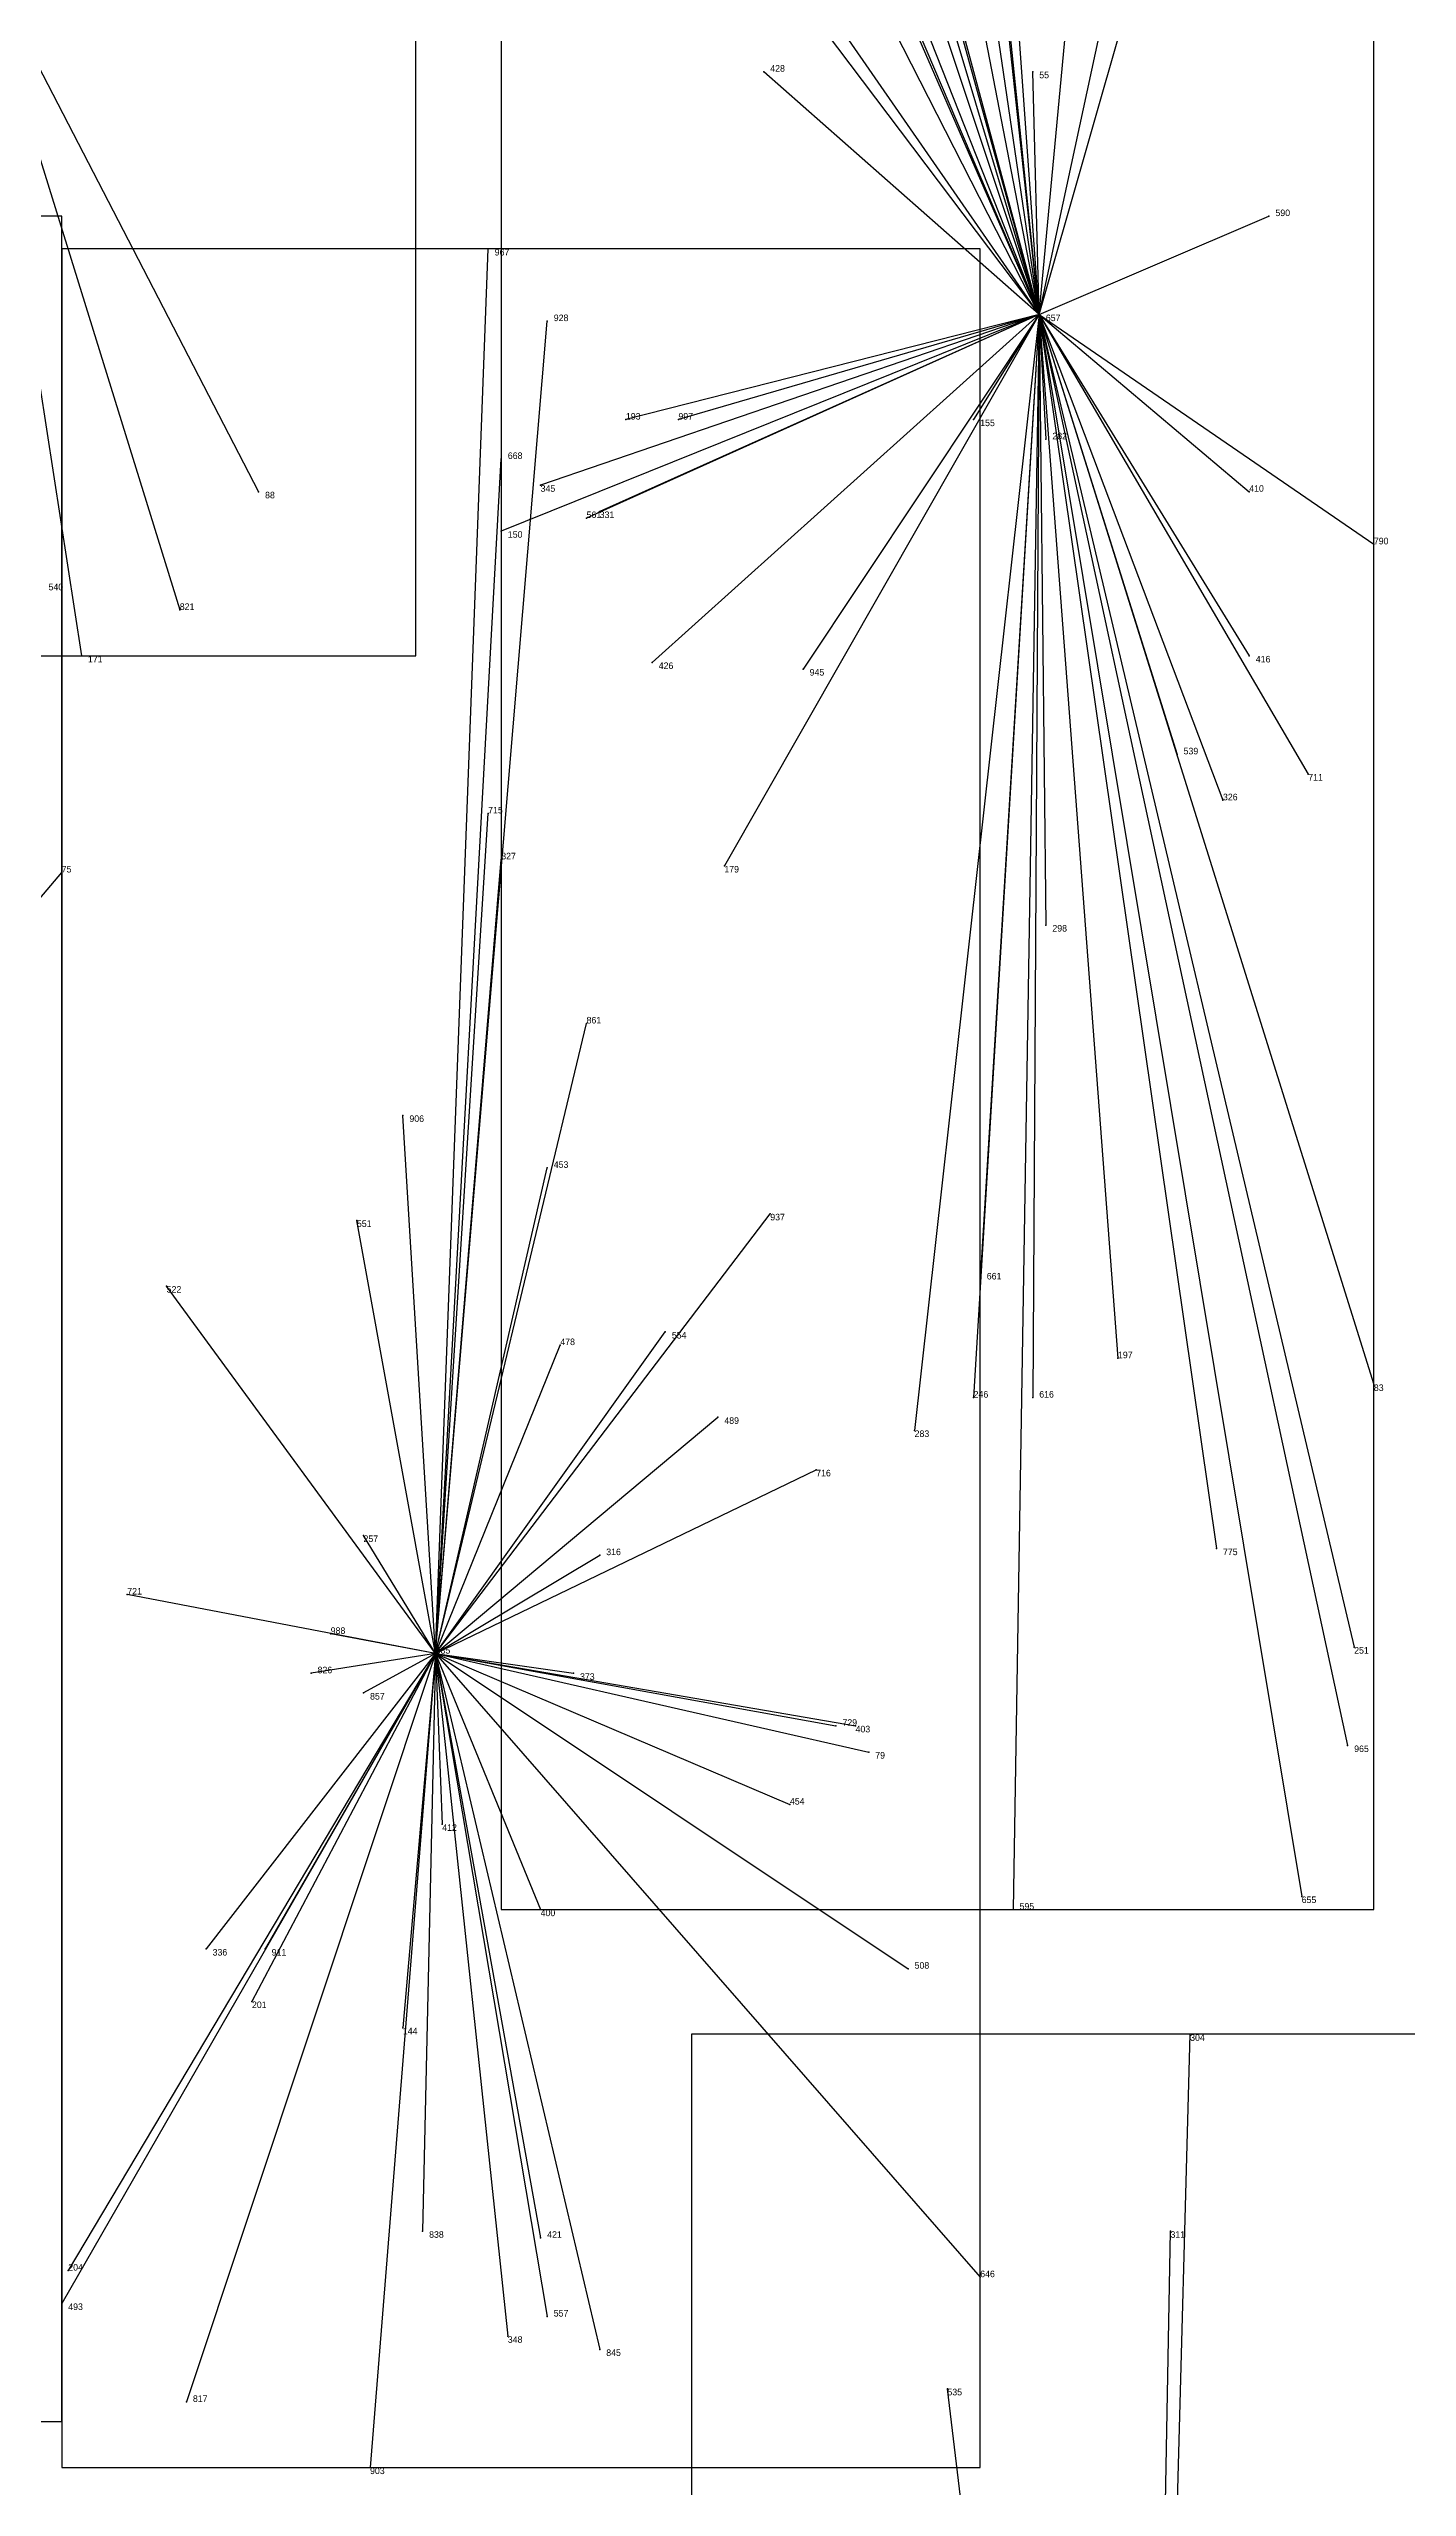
# Model space of a CAD drawing. Extents: x 0 to 1, y 0 to 1.
# Drawn here: x 0.348 to 0.5551, y 0.416 to 0.7875 of the extents above; entities that cross this region are included whole.
import ezdxf

# ---------------------------------------------------------------- set-up
doc = ezdxf.new("R2010")
doc.units = 0
for name, color, linetype in [('Clients', 3, 'CONTINUOUS'), ('Facilities', 3, 'CONTINUOUS'), ('Facilities_lines', 3, 'CONTINUOUS'), ('Min_max_boxes', 1, 'CONTINUOUS'), ('Normals', 1, 'CONTINUOUS'), ('Source_points', 5, 'CONTINUOUS'), ('Text', 3, 'CONTINUOUS')]:
    doc.layers.add(name, color=color, linetype=linetype)

msp = doc.modelspace()

# ---------------------------------------------------------------- linework, layer by layer
at = {"layer": 'Clients', "color": 5}
for p in [(0.457, 0.784), (0.498, 0.784), (0.534, 0.762), (0.415, 0.757), (0.424, 0.746), (0.436, 0.731), (0.444, 0.731), (0.489, 0.731), (0.417, 0.725), (0.5, 0.728), (0.423, 0.721), (0.38, 0.72), (0.432, 0.717), (0.531, 0.72), (0.417, 0.714), (0.43, 0.716), (0.55, 0.712), (0.368, 0.702), (0.353, 0.695), (0.531, 0.695), (0.44, 0.694), (0.463, 0.693), (0.52, 0.68), (0.54, 0.677), (0.527, 0.673), (0.415, 0.671), (0.35, 0.662), (0.417, 0.664), (0.451, 0.663), (0.5, 0.654), (0.43, 0.639), (0.402, 0.625), (0.424, 0.617), (0.458, 0.61), (0.395, 0.609), (0.366, 0.599), (0.49, 0.6), (0.442, 0.592), (0.426, 0.59), (0.511, 0.588), (0.55, 0.584), (0.489, 0.582), (0.498, 0.582), (0.45, 0.579), (0.48, 0.577), (0.465, 0.571), (0.396, 0.561), (0.432, 0.558), (0.526, 0.559), (0.36, 0.552), (0.391, 0.546), (0.547, 0.544), (0.388, 0.54), (0.428, 0.54), (0.396, 0.537), (0.468, 0.532), (0.471, 0.532), (0.473, 0.528), (0.546, 0.529), (0.408, 0.517), (0.461, 0.52), (0.539, 0.506), (0.423, 0.504), (0.495, 0.504), (0.372, 0.498), (0.381, 0.498), (0.479, 0.495), (0.379, 0.49), (0.402, 0.486), (0.522, 0.485), (0.405, 0.455), (0.423, 0.454), (0.519, 0.455), (0.351, 0.449), (0.49, 0.448), (0.35, 0.444), (0.418, 0.439), (0.424, 0.442), (0.432, 0.437), (0.485, 0.431), (0.369, 0.429), (0.397, 0.419)]:
    msp.add_point(p, dxfattribs=at)
at = {"layer": 'Facilities', "color": 3}
for p in [(0.499, 0.747), (0.407, 0.543)]:
    msp.add_point(p, dxfattribs=at)
at = {"layer": 'Facilities_lines', "color": 3}
for p, q in [((0.499, 0.747), (0.443, 0.934)), ((0.499, 0.747), (0.452, 0.917)), ((0.499, 0.747), (0.454, 0.914)), ((0.499, 0.747), (0.467, 0.912)), ((0.499, 0.747), (0.424, 0.894)), ((0.499, 0.747), (0.442, 0.891)), ((0.499, 0.747), (0.49, 0.873)), ((0.499, 0.747), (0.459, 0.867)), ((0.499, 0.747), (0.453, 0.855)), ((0.499, 0.747), (0.485, 0.842)), ((0.499, 0.747), (0.489, 0.839)), ((0.499, 0.747), (0.49, 0.834)), ((0.499, 0.747), (0.462, 0.832)), ((0.499, 0.747), (0.506, 0.822)), ((0.499, 0.747), (0.513, 0.812)), ((0.499, 0.747), (0.517, 0.81)), ((0.499, 0.747), (0.456, 0.809)), ((0.336, 0.805), (0.38, 0.72)), ((0.336, 0.805), (0.353, 0.695)), ((0.336, 0.805), (0.368, 0.702)), ((0.499, 0.747), (0.459, 0.8)), ((0.499, 0.747), (0.457, 0.784)), ((0.499, 0.747), (0.498, 0.784)), ((0.499, 0.747), (0.534, 0.762)), ((0.407, 0.543), (0.415, 0.757)), ((0.499, 0.747), (0.417, 0.714)), ((0.499, 0.747), (0.423, 0.721)), ((0.499, 0.747), (0.43, 0.716)), ((0.499, 0.747), (0.432, 0.717)), ((0.499, 0.747), (0.436, 0.731)), ((0.499, 0.747), (0.44, 0.694)), ((0.499, 0.747), (0.444, 0.731)), ((0.499, 0.747), (0.451, 0.663)), ((0.499, 0.747), (0.463, 0.693)), ((0.499, 0.747), (0.48, 0.577)), ((0.499, 0.747), (0.489, 0.731)), ((0.499, 0.747), (0.489, 0.582)), ((0.499, 0.747), (0.49, 0.6)), ((0.499, 0.747), (0.495, 0.504)), ((0.499, 0.747), (0.498, 0.582)), ((0.499, 0.747), (0.5, 0.728)), ((0.499, 0.747), (0.5, 0.654)), ((0.499, 0.747), (0.511, 0.588)), ((0.499, 0.747), (0.531, 0.72)), ((0.499, 0.747), (0.531, 0.695)), ((0.499, 0.747), (0.527, 0.673)), ((0.499, 0.747), (0.52, 0.68)), ((0.499, 0.747), (0.55, 0.584)), ((0.499, 0.747), (0.547, 0.544)), ((0.499, 0.747), (0.539, 0.506)), ((0.499, 0.747), (0.54, 0.677)), ((0.499, 0.747), (0.526, 0.559)), ((0.499, 0.747), (0.55, 0.712)), ((0.499, 0.747), (0.546, 0.529)), ((0.407, 0.543), (0.424, 0.746)), ((0.407, 0.543), (0.417, 0.725)), ((0.407, 0.543), (0.415, 0.671)), ((0.317, 0.623), (0.35, 0.662)), ((0.407, 0.543), (0.417, 0.664)), ((0.407, 0.543), (0.43, 0.639)), ((0.407, 0.543), (0.402, 0.625)), ((0.407, 0.543), (0.424, 0.617)), ((0.407, 0.543), (0.458, 0.61)), ((0.407, 0.543), (0.395, 0.609)), ((0.407, 0.543), (0.366, 0.599)), ((0.407, 0.543), (0.442, 0.592)), ((0.407, 0.543), (0.426, 0.59)), ((0.407, 0.543), (0.45, 0.579)), ((0.407, 0.543), (0.465, 0.571)), ((0.407, 0.543), (0.396, 0.561)), ((0.407, 0.543), (0.432, 0.558)), ((0.407, 0.543), (0.36, 0.552)), ((0.407, 0.543), (0.35, 0.444)), ((0.407, 0.543), (0.351, 0.449)), ((0.407, 0.543), (0.369, 0.429)), ((0.407, 0.543), (0.372, 0.498)), ((0.407, 0.543), (0.379, 0.49)), ((0.407, 0.543), (0.381, 0.498)), ((0.407, 0.543), (0.388, 0.54)), ((0.407, 0.543), (0.391, 0.546)), ((0.407, 0.543), (0.396, 0.537)), ((0.407, 0.543), (0.397, 0.419)), ((0.407, 0.543), (0.402, 0.486)), ((0.407, 0.543), (0.405, 0.455)), ((0.407, 0.543), (0.473, 0.528)), ((0.407, 0.543), (0.418, 0.439)), ((0.407, 0.543), (0.423, 0.504)), ((0.407, 0.543), (0.423, 0.454)), ((0.407, 0.543), (0.479, 0.495)), ((0.407, 0.543), (0.424, 0.442)), ((0.407, 0.543), (0.408, 0.517)), ((0.407, 0.543), (0.428, 0.54)), ((0.407, 0.543), (0.471, 0.532)), ((0.407, 0.543), (0.461, 0.52)), ((0.407, 0.543), (0.49, 0.448)), ((0.407, 0.543), (0.468, 0.532)), ((0.407, 0.543), (0.432, 0.437)), ((0.514, 0.189), (0.522, 0.485)), ((0.514, 0.189), (0.519, 0.455)), ((0.514, 0.189), (0.485, 0.431))]:
    msp.add_line(p, q, dxfattribs=at)
at = {"layer": 'Min_max_boxes', "color": 1}
for p, q in [((0.404, 0.695), (0.404, 0.998)), ((0.404, 0.695), (0.404, 0.998)), ((0.417, 0.934), (0.417, 0.504)), ((0.417, 0.934), (0.417, 0.504)), ((0.55, 0.504), (0.55, 0.934)), ((0.55, 0.504), (0.55, 0.934)), ((0.35, 0.762), (0.254, 0.762)), ((0.35, 0.762), (0.254, 0.762)), ((0.35, 0.426), (0.35, 0.762)), ((0.35, 0.426), (0.35, 0.762)), ((0.35, 0.762), (0.35, 0.762)), ((0.49, 0.757), (0.35, 0.757)), ((0.35, 0.757), (0.35, 0.419)), ((0.49, 0.757), (0.35, 0.757)), ((0.35, 0.757), (0.35, 0.419)), ((0.35, 0.757), (0.35, 0.757)), ((0.49, 0.419), (0.49, 0.757)), ((0.49, 0.419), (0.49, 0.757)), ((0.49, 0.757), (0.49, 0.757)), ((0.266, 0.695), (0.404, 0.695)), ((0.266, 0.695), (0.404, 0.695)), ((0.404, 0.695), (0.404, 0.695)), ((0.417, 0.504), (0.55, 0.504)), ((0.417, 0.504), (0.55, 0.504)), ((0.417, 0.504), (0.417, 0.504)), ((0.55, 0.504), (0.55, 0.504)), ((0.584, 0.485), (0.446, 0.485)), ((0.446, 0.485), (0.446, 0.003)), ((0.584, 0.485), (0.446, 0.485)), ((0.446, 0.485), (0.446, 0.003)), ((0.446, 0.485), (0.446, 0.485)), ((0.254, 0.426), (0.35, 0.426)), ((0.254, 0.426), (0.35, 0.426)), ((0.35, 0.426), (0.35, 0.426)), ((0.35, 0.419), (0.49, 0.419)), ((0.35, 0.419), (0.49, 0.419)), ((0.35, 0.419), (0.35, 0.419)), ((0.49, 0.419), (0.49, 0.419))]:
    msp.add_line(p, q, dxfattribs=at)
at = {"layer": 'Normals', "color": 1}
for p, q in [((0.457, 0.784), (0.457, 0.784, 0.1)), ((0.498, 0.784), (0.498, 0.784, 0.1)), ((0.534, 0.762), (0.534, 0.762, 0.1)), ((0.415, 0.757), (0.415, 0.757, 0.1)), ((0.499, 0.747), (0.499, 0.747, 0.1)), ((0.424, 0.746), (0.424, 0.746, 0.1)), ((0.436, 0.731), (0.436, 0.731, 0.1)), ((0.444, 0.731), (0.444, 0.731, 0.1)), ((0.489, 0.731), (0.489, 0.731, 0.1)), ((0.417, 0.725), (0.417, 0.725, 0.1)), ((0.5, 0.728), (0.5, 0.728, 0.1)), ((0.423, 0.721), (0.423, 0.721, 0.1)), ((0.38, 0.72), (0.38, 0.72, 0.1)), ((0.432, 0.717), (0.432, 0.717, 0.1)), ((0.531, 0.72), (0.531, 0.72, 0.1)), ((0.417, 0.714), (0.417, 0.714, 0.1)), ((0.43, 0.716), (0.43, 0.716, 0.1)), ((0.55, 0.712), (0.55, 0.712, 0.1)), ((0.368, 0.702), (0.368, 0.702, 0.1)), ((0.353, 0.695), (0.353, 0.695, 0.1)), ((0.531, 0.695), (0.531, 0.695, 0.1)), ((0.44, 0.694), (0.44, 0.694, 0.1)), ((0.463, 0.693), (0.463, 0.693, 0.1)), ((0.52, 0.68), (0.52, 0.68, 0.1)), ((0.54, 0.677), (0.54, 0.677, 0.1)), ((0.527, 0.673), (0.527, 0.673, 0.1)), ((0.415, 0.671), (0.415, 0.671, 0.1)), ((0.35, 0.662), (0.35, 0.662, 0.1)), ((0.417, 0.664), (0.417, 0.664, 0.1)), ((0.451, 0.663), (0.451, 0.663, 0.1)), ((0.5, 0.654), (0.5, 0.654, 0.1)), ((0.43, 0.639), (0.43, 0.639, 0.1)), ((0.402, 0.625), (0.402, 0.625, 0.1)), ((0.424, 0.617), (0.424, 0.617, 0.1)), ((0.458, 0.61), (0.458, 0.61, 0.1)), ((0.395, 0.609), (0.395, 0.609, 0.1)), ((0.366, 0.599), (0.366, 0.599, 0.1)), ((0.49, 0.6), (0.49, 0.6, 0.1)), ((0.442, 0.592), (0.442, 0.592, 0.1)), ((0.426, 0.59), (0.426, 0.59, 0.1)), ((0.511, 0.588), (0.511, 0.588, 0.1)), ((0.55, 0.584), (0.55, 0.584, 0.1)), ((0.489, 0.582), (0.489, 0.582, 0.1)), ((0.498, 0.582), (0.498, 0.582, 0.1)), ((0.45, 0.579), (0.45, 0.579, 0.1)), ((0.48, 0.577), (0.48, 0.577, 0.1)), ((0.465, 0.571), (0.465, 0.571, 0.1)), ((0.396, 0.561), (0.396, 0.561, 0.1)), ((0.432, 0.558), (0.432, 0.558, 0.1)), ((0.526, 0.559), (0.526, 0.559, 0.1)), ((0.36, 0.552), (0.36, 0.552, 0.1)), ((0.391, 0.546), (0.391, 0.546, 0.1)), ((0.407, 0.543), (0.407, 0.543, 0.1)), ((0.547, 0.544), (0.547, 0.544, 0.1)), ((0.388, 0.54), (0.388, 0.54, 0.1)), ((0.428, 0.54), (0.428, 0.54, 0.1)), ((0.396, 0.537), (0.396, 0.537, 0.1)), ((0.468, 0.532), (0.468, 0.532, 0.1)), ((0.471, 0.532), (0.471, 0.532, 0.1)), ((0.473, 0.528), (0.473, 0.528, 0.1)), ((0.546, 0.529), (0.546, 0.529, 0.1)), ((0.408, 0.517), (0.408, 0.517, 0.1)), ((0.461, 0.52), (0.461, 0.52, 0.1)), ((0.539, 0.506), (0.539, 0.506, 0.1)), ((0.423, 0.504), (0.423, 0.504, 0.1)), ((0.495, 0.504), (0.495, 0.504, 0.1)), ((0.372, 0.498), (0.372, 0.498, 0.1)), ((0.381, 0.498), (0.381, 0.498, 0.1)), ((0.479, 0.495), (0.479, 0.495, 0.1)), ((0.379, 0.49), (0.379, 0.49, 0.1)), ((0.402, 0.486), (0.402, 0.486, 0.1)), ((0.522, 0.485), (0.522, 0.485, 0.1)), ((0.405, 0.455), (0.405, 0.455, 0.1)), ((0.423, 0.454), (0.423, 0.454, 0.1)), ((0.519, 0.455), (0.519, 0.455, 0.1)), ((0.351, 0.449), (0.351, 0.449, 0.1)), ((0.49, 0.448), (0.49, 0.448, 0.1)), ((0.35, 0.444), (0.35, 0.444, 0.1)), ((0.418, 0.439), (0.418, 0.439, 0.1)), ((0.424, 0.442), (0.424, 0.442, 0.1)), ((0.432, 0.437), (0.432, 0.437, 0.1)), ((0.485, 0.431), (0.485, 0.431, 0.1)), ((0.369, 0.429), (0.369, 0.429, 0.1)), ((0.397, 0.419), (0.397, 0.419, 0.1))]:
    msp.add_line(p, q, dxfattribs=at)
at = {"layer": 'Source_points', "color": 5}
for p in [(0.457, 0.784), (0.498, 0.784), (0.534, 0.762), (0.415, 0.757), (0.499, 0.747), (0.424, 0.746), (0.436, 0.731), (0.444, 0.731), (0.489, 0.731), (0.417, 0.725), (0.5, 0.728), (0.423, 0.721), (0.38, 0.72), (0.432, 0.717), (0.531, 0.72), (0.417, 0.714), (0.43, 0.716), (0.55, 0.712), (0.368, 0.702), (0.353, 0.695), (0.531, 0.695), (0.44, 0.694), (0.463, 0.693), (0.52, 0.68), (0.54, 0.677), (0.527, 0.673), (0.415, 0.671), (0.35, 0.662), (0.417, 0.664), (0.451, 0.663), (0.5, 0.654), (0.43, 0.639), (0.402, 0.625), (0.424, 0.617), (0.458, 0.61), (0.395, 0.609), (0.366, 0.599), (0.49, 0.6), (0.442, 0.592), (0.426, 0.59), (0.511, 0.588), (0.55, 0.584), (0.489, 0.582), (0.498, 0.582), (0.45, 0.579), (0.48, 0.577), (0.465, 0.571), (0.396, 0.561), (0.432, 0.558), (0.526, 0.559), (0.36, 0.552), (0.391, 0.546), (0.407, 0.543), (0.547, 0.544), (0.388, 0.54), (0.428, 0.54), (0.396, 0.537), (0.468, 0.532), (0.471, 0.532), (0.473, 0.528), (0.546, 0.529), (0.408, 0.517), (0.461, 0.52), (0.539, 0.506), (0.423, 0.504), (0.495, 0.504), (0.372, 0.498), (0.381, 0.498), (0.479, 0.495), (0.379, 0.49), (0.402, 0.486), (0.522, 0.485), (0.405, 0.455), (0.423, 0.454), (0.519, 0.455), (0.351, 0.449), (0.49, 0.448), (0.35, 0.444), (0.418, 0.439), (0.424, 0.442), (0.432, 0.437), (0.485, 0.431), (0.369, 0.429), (0.397, 0.419)]:
    msp.add_point(p, dxfattribs=at)

# ---------------------------------------------------------------- texts
at = {"layer": 'Text', "color": 3}
for s, p in [('428', (0.458, 0.784)), ('55', (0.499, 0.783)), ('590', (0.535, 0.762)), ('967', (0.416, 0.756)), ('928', (0.425, 0.746)), ('657', (0.5, 0.746)), ('193', (0.436, 0.731)), ('997', (0.444, 0.731)), ('155', (0.49, 0.73)), ('282', (0.501, 0.728)), ('668', (0.418, 0.725)), ('345', (0.423, 0.72)), ('410', (0.531, 0.72)), ('88', (0.381, 0.719)), ('561', (0.43, 0.716)), ('331', (0.432, 0.716)), ('150', (0.418, 0.713)), ('790', (0.55, 0.712)), ('540', (0.348, 0.705)), ('821', (0.368, 0.702)), ('171', (0.354, 0.694)), ('416', (0.532, 0.694)), ('426', (0.441, 0.693)), ('945', (0.464, 0.692)), ('539', (0.521, 0.68)), ('711', (0.54, 0.676)), ('326', (0.527, 0.673)), ('715', (0.415, 0.671)), ('327', (0.417, 0.664)), ('75', (0.35, 0.662)), ('179', (0.451, 0.662)), ('298', (0.501, 0.653)), ('861', (0.43, 0.639)), ('906', (0.403, 0.624)), ('453', (0.425, 0.617)), ('937', (0.458, 0.609)), ('551', (0.395, 0.608)), ('522', (0.366, 0.598)), ('661', (0.491, 0.6)), ('478', (0.426, 0.59)), ('554', (0.443, 0.591)), ('197', (0.511, 0.588)), ('83', (0.55, 0.583)), ('246', (0.489, 0.582)), ('616', (0.499, 0.582)), ('489', (0.451, 0.578)), ('283', (0.48, 0.576)), ('716', (0.465, 0.57)), ('257', (0.396, 0.56)), ('316', (0.433, 0.558)), ('775', (0.527, 0.558)), ('721', (0.36, 0.552)), ('988', (0.391, 0.546)), ('585', (0.407, 0.543)), ('251', (0.547, 0.543)), ('826', (0.389, 0.54)), ('373', (0.429, 0.539)), ('857', (0.397, 0.536)), ('729', (0.469, 0.532)), ('403', (0.471, 0.531)), ('79', (0.474, 0.527)), ('965', (0.547, 0.528)), ('454', (0.461, 0.52)), ('412', (0.408, 0.516)), ('655', (0.539, 0.505)), ('400', (0.423, 0.503)), ('595', (0.496, 0.504)), ('336', (0.373, 0.497)), ('911', (0.382, 0.497)), ('508', (0.48, 0.495)), ('201', (0.379, 0.489)), ('144', (0.402, 0.485)), ('304', (0.522, 0.484)), ('838', (0.406, 0.454)), ('421', (0.424, 0.454)), ('311', (0.519, 0.454)), ('204', (0.351, 0.449)), ('646', (0.49, 0.448)), ('493', (0.351, 0.443)), ('557', (0.425, 0.442)), ('348', (0.418, 0.438)), ('845', (0.433, 0.436)), ('535', (0.485, 0.43)), ('817', (0.37, 0.429)), ('903', (0.397, 0.418))]:
    msp.add_text(s, height=0.001, dxfattribs=at).set_placement(p)

doc.saveas('drawing.dxf')
